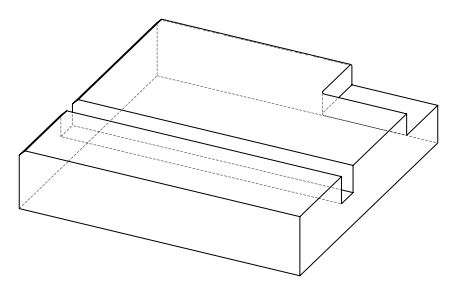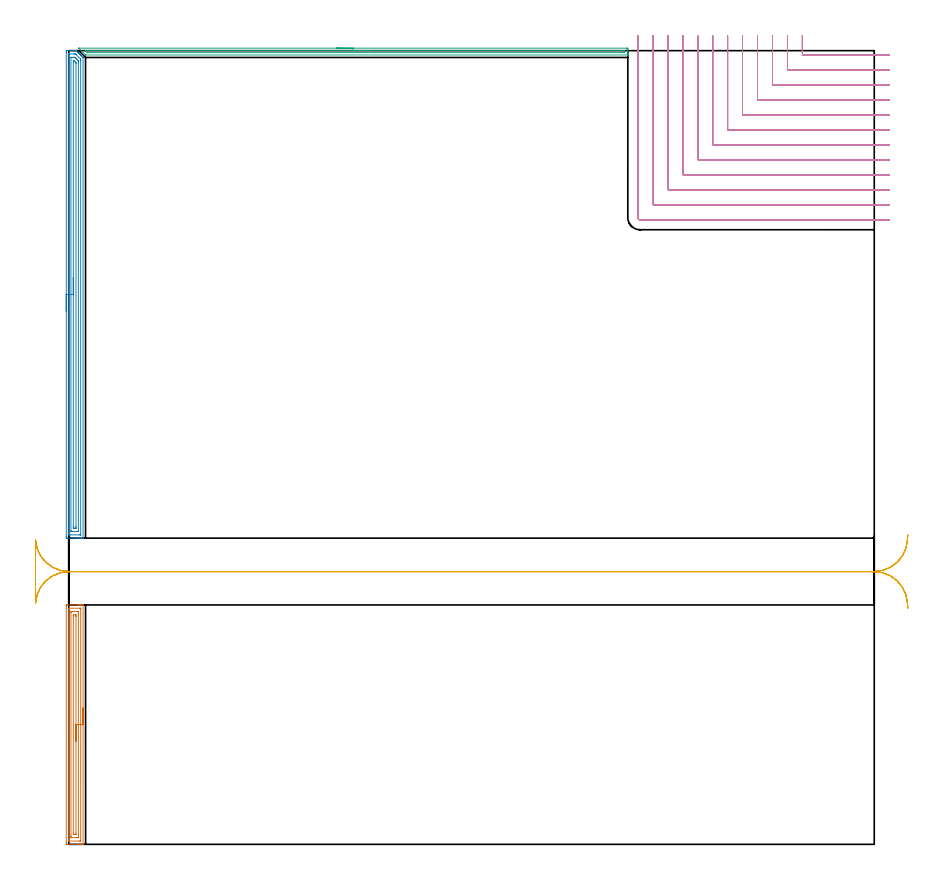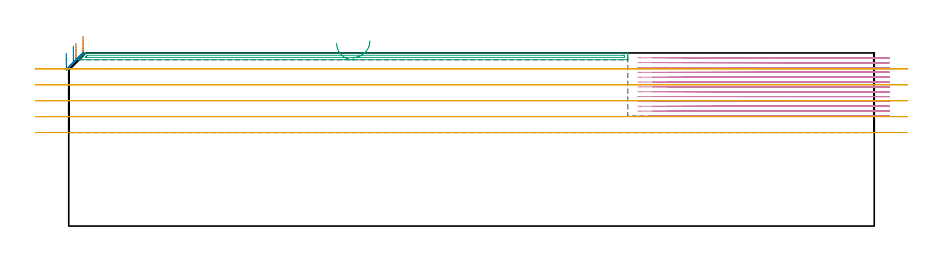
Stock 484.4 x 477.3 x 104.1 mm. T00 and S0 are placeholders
(PLAN: 5 operations, 2 tool changes, 87.4 min)
(1 AREA_MILL | FG_CHAMFER_SURFACE | UGT0205_001 | 4.83 min | 7647 mm3)
(2 AREA_MILL_1 | FG_CHAMFER_SURFACE_1 | UGT0205_001 | 9.58 min | 15260 mm3)
(3 AREA_MILL_2 | FG_CHAMFER_SURFACE_2 | UGT0205_001 | 5.42 min | 2778 mm3)
(4 MILL_CORNER_NOTCH_RECTANGULAR | CORNER_NOTCH_RECTANGULAR | NXT0201_011 | Follow Part, ap 3, ae 75% | 55.43 min | 604427 mm3)
(5 MILL_RECTANGULAR_SLOT | SLOT_RECTANGULAR | UGT0201_019 | Follow Part, ap 10, ae 75% | 12.1 min | 929886 mm3)
(TOOL UGT0205_001 | Chamfer Mill 20 x 3 x 45 deg. | D20 FL50 Z2)
(TOOL NXT0201_011 | ENDMILL 12mm [2P460-1200-NA 1630] | D12 FL38 Z6)
(TOOL UGT0201_019 | End mill 40 mm | D40 FL63 Z6)
(OP 1 AREA_MILL)
G17 G21 G94 G90
T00 M6
G54
G17 G0 G90 X8.6 Y82. S1061 M3
G43 Z114.1 H0
G94 G1 Y81.962 Z113.228 F250.
Y81.848 Z112.363
Y81.659 Z111.512
Y81.397 Z110.68
Y81.063 Z109.874
Y80.66 Z109.1
Y80.192 Z108.364
Y79.66 Z107.672
Y79.071 Z107.029
Y78.428 Z106.439
Y77.736 Z105.908
Y77. Z105.44
Y76.226 Z105.037
Y75.42 Z104.703
Y74.588 Z104.441
Y73.737 Z104.252
Y72.872 Z104.138
Y72. Z104.1
Y0.159
X8.597 Y0.01 Z104.088
X8.55 Y0.007 Z104.041
X8.178 Y0. Z103.677
X7.751 Z103.251
X7.116 Z102.611
X5.907 Z101.404
X5.333 Z100.827
X-0.908 Y0.001 Z94.59
X-1.151 Y0.002 Z94.346
X-1.492 Y0.007 Z94.006
X-1.494 Y0.019 Z94.004
X-1.499 Y0.605 Z94.001
X-1.5 Y1.198 Z94.
Y143.095
X-1.499 Y143.395 Z94.001
X-1.494 Y143.981 Z94.004
X-1.492 Y143.993 Z94.006
X-0.908 Y144. Z94.59
X5.333 Z100.827
X5.907 Z101.404
X6.225 Z101.721
X6.799 Z102.295
X7.116 Z102.611
X7.751 Z103.251
X8.178 Z103.677
X8.55 Y143.993 Z104.041
X8.597 Y143.99 Z104.088
X8.6 Y143.841 Z104.1
Y72.
X7.186 Z102.686
X7.185 Y2.251 Z102.685
X7.182 Y2.112 Z102.682
X7.179 Y2.024 Z102.679
X7.163 Y2.01 Z102.663
X7.116 Y2.007 Z102.616
X6.614 Y2.001 Z102.114
X0.373 Z95.873
X-0.016 Y2.007 Z95.484
X-0.069 Y2.01 Z95.431
X-0.079 Y2.019 Z95.421
X-0.082 Y2.088 Z95.418
X-0.085 Y2.181 Z95.415
X-0.086 Y2.46 Z95.414
X-0.085 Y141.749 Z95.415
X-0.082 Y141.889 Z95.418
X-0.079 Y141.976 Z95.421
X-0.063 Y141.99 Z95.437
X-0.016 Y141.993 Z95.484
X0.486 Y141.999 Z95.986
X6.727 Z102.227
X7.116 Y141.993 Z102.616
X7.169 Y141.99 Z102.669
X7.179 Y141.981 Z102.679
X7.182 Y141.912 Z102.682
X7.185 Y141.819 Z102.685
X7.186 Y141.68 Z102.686
Y141.61
Y72.
X5.772 Z101.272
X5.771 Y4.629 Z101.271
X5.769 Y4.175 Z101.269
X5.767 Y4.066 Z101.267
X5.765 Y4.02 Z101.265
X5.682 Y4.01 Z101.182
X5.506 Y4.002 Z101.006
X5.333 Y4.001 Z100.833
X4.616 Y4. Z100.116
X1.767 Z97.267
X1.592 Y4.001 Z97.092
X1.476 Y4.003 Z96.976
X1.383 Y4.008 Z96.883
X1.335 Y4.013 Z96.835
X1.333 Y4.03 Z96.833
X1.33 Y4.175 Z96.83
X1.329 Y4.614 Z96.829
X1.328 Y5.067 Z96.828
X1.329 Y139.371 Z96.829
X1.33 Y139.825 Z96.83
X1.333 Y139.934 Z96.833
X1.335 Y139.98 Z96.835
X1.418 Y139.99 Z96.918
X1.594 Y139.998 Z97.094
X1.767 Y139.999 Z97.267
X2.484 Y140. Z97.984
X5.333 Z100.833
X5.508 Y139.999 Z101.008
X5.624 Y139.997 Z101.124
X5.717 Y139.992 Z101.217
X5.765 Y139.987 Z101.265
X5.767 Y139.97 Z101.267
X5.769 Y139.825 Z101.269
X5.771 Y139.386 Z101.271
X5.772 Y138.933 Z101.272
Y72.
X4.357 Z99.857
Y6.852
X4.351 Y6.05 Z99.851
X4.343 Y6.01 Z99.843
X4.295 Y6.005 Z99.795
X4.189 Y6.002 Z99.689
X3.106 Y6. Z98.606
X2.905 Y6.002 Z98.405
X2.804 Y6.005 Z98.304
X2.758 Y6.01 Z98.258
X2.75 Y6.038 Z98.25
X2.743 Y6.768 Z98.243
Y6.852
Y137.148
X2.749 Y137.95 Z98.249
X2.757 Y137.99 Z98.257
X2.805 Y137.995 Z98.305
X2.912 Y137.998 Z98.412
X3.994 Y138. Z99.494
X4.195 Y137.998 Z99.695
X4.296 Y137.995 Z99.796
X4.342 Y137.99 Z99.842
X4.35 Y137.962 Z99.85
X4.357 Y137.232 Z99.857
Y137.148
Y72.
Y71.128 Z99.895
Y70.264 Z100.009
Y69.412 Z100.198
Y68.58 Z100.46
Y67.774 Z100.794
Y67. Z101.197
Y66.264 Z101.666
Y65.572 Z102.197
Y64.929 Z102.786
Y64.34 Z103.429
Y63.809 Z104.122
Y63.34 Z104.857
Y62.937 Z105.631
Y62.603 Z106.437
Y62.341 Z107.269
Y62.152 Z108.121
Y62.038 Z108.986
Y62. Z109.857
G0 Z114.1
M5
M2
(OP 2 AREA_MILL_1)
G17 G21 G94 G90
T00 M6
G54
G17 G0 G90 X-1.5 Y320.7 S1061 M3
G43 Z114.1 H0
Z104.
G94 G1 Y320.738 Z103.128 F250.
Y320.852 Z102.264
Y321.041 Z101.412
Y321.303 Z100.58
Y321.637 Z99.774
Y322.04 Z99.
Y322.508 Z98.264
Y323.04 Z97.572
Y323.629 Z96.929
Y324.272 Z96.34
Y324.964 Z95.809
Y325.7 Z95.34
Y326.474 Z94.937
Y327.28 Z94.603
Y328.112 Z94.341
Y328.963 Z94.152
Y329.828 Z94.038
Y330.7 Z94.
Y476.389
X-1.499 Y476.688 Z94.001
X-1.493 Y477.274 Z94.004
X-1.491 Y477.293 Z94.005
X-0.908 Y477.3 Z94.589
X0.875 Z96.37
X2.329 Z97.825
X2.659 Z98.154
X3.318 Z98.818
X4.442 Y477.299 Z99.94
X4.493 Y477.298 Z99.991
X4.517 Y477.284 Z100.016
X4.663 Y477.137 Z100.162
X4.739 Y477.063 Z100.235
X4.815 Y476.986 Z100.314
X4.96 Y476.841 Z100.459
X5.036 Y476.766 Z100.532
X5.112 Y476.688 Z100.611
X5.257 Y476.544 Z100.756
X5.333 Y476.469 Z100.829
X5.41 Y476.391 Z100.909
X5.553 Y476.247 Z101.052
X5.63 Y476.172 Z101.126
X5.707 Y476.093 Z101.207
X5.85 Y475.95 Z101.349
X5.927 Y475.874 Z101.424
X6.005 Y475.795 Z101.504
X6.147 Y475.654 Z101.646
X6.225 Y475.577 Z101.721
X6.303 Y475.498 Z101.802
X6.444 Y475.357 Z101.943
X6.522 Y475.28 Z102.018
X6.6 Y475.2 Z102.099
X6.74 Y475.06 Z102.239
X6.819 Y474.983 Z102.315
X6.898 Y474.903 Z102.397
X7.037 Y474.763 Z102.536
X7.116 Y474.686 Z102.612
X7.196 Y474.605 Z102.695
X7.334 Y474.467 Z102.833
X7.413 Y474.388 Z102.909
X7.493 Y474.307 Z102.992
X7.63 Y474.17 Z103.13
X7.71 Y474.091 Z103.207
X7.791 Y474.01 Z103.29
X8.457 Y473.344 Z103.956
X8.596 Y473.206 Z104.089
X8.6 Y473.117 Z104.1
Y184.265
X8.597 Y184.11 Z104.088
X8.548 Y184.108 Z104.04
X8.162 Y184.1 Z103.661
X7.776 Z103.275
X7.116 Z102.611
X5.895 Z101.392
X5.333 Z100.827
X-0.908 Y184.101 Z94.59
X-1.151 Y184.103 Z94.346
X-1.492 Y184.107 Z94.006
X-1.493 Y184.125 Z94.004
X-1.498 Y184.712 Z94.002
X-1.5 Y185.305 Z94.
Y330.7
X-0.086 Z95.414
X-0.085 Y475.042 Z95.415
X-0.082 Y475.182 Z95.418
X-0.079 Y475.272 Z95.421
X-0.073 Y475.291 Z95.427
X-0.065 Y475.293 Z95.435
X-0.016 Y475.296 Z95.484
X0.479 Y475.3 Z95.979
X3.154 Y475.299 Z98.654
X3.55 Y475.296 Z99.05
X4.055 Y475.29 Z99.555
X4.442 Y474.909 Z99.942
X7.12 Y472.231 Z102.62
X7.126 Y472.224 Z102.626
X7.179 Y472.161 Z102.679
X7.185 Y471.331 Z102.685
Y471.261
Y186.358
X7.182 Y186.219 Z102.682
X7.179 Y186.128 Z102.679
X7.173 Y186.109 Z102.673
X7.165 Y186.107 Z102.665
X7.116 Y186.104 Z102.616
X6.621 Y186.1 Z102.121
X0.875 Z96.375
X0.379 Y186.101 Z95.879
X-0.016 Y186.108 Z95.484
X-0.066 Y186.11 Z95.434
X-0.079 Y186.289 Z95.421
X-0.084 Y186.428 Z95.416
X-0.085 Y186.497 Z95.415
X-0.086 Y330.7 Z95.414
X1.329 Z96.829
Y473.117
X1.33 Y473.226 Z96.83
X1.333 Y473.28 Z96.833
X1.334 Y473.286 Z96.834
X1.35 Y473.291 Z96.85
X1.401 Y473.295 Z96.901
X1.585 Y473.299 Z97.085
X2.659 Y473.3 Z98.159
X3.37 Y473.297 Z98.87
X3.55 Y473.29 Z99.05
X3.606 Y473.283 Z99.106
X3.665 Y473.229 Z99.165
X3.782 Y473.117 Z99.282
X4.442 Y472.459 Z99.942
X4.677 Y472.224 Z100.177
X5.333 Y471.564 Z100.833
X5.561 Y471.331 Z101.061
X5.765 Y471.106 Z101.265
X5.768 Y470.896 Z101.268
X5.77 Y470.438 Z101.27
X5.771 Y469.999 Z101.271
Y188.283
X5.77 Y188.173 Z101.27
X5.767 Y188.12 Z101.267
X5.766 Y188.114 Z101.266
X5.75 Y188.109 Z101.25
X5.699 Y188.105 Z101.199
X5.516 Y188.1 Z101.016
X1.767 Z97.267
X1.584 Y188.102 Z97.084
X1.462 Y188.105 Z96.962
X1.366 Y188.11 Z96.866
X1.335 Y188.12 Z96.835
X1.334 Y188.138 Z96.834
X1.331 Y188.283 Z96.831
X1.329 Y188.722 Z96.829
Y330.7
X2.743 Z98.243
Y470.438
X2.748 Y471.241 Z98.248
X2.75 Y471.29 Z98.25
X2.797 Y471.293 Z98.297
X2.905 Y471.294 Z98.405
X3.118 Y471.29 Z98.618
X3.55 Y470.89 Z99.05
X4.012 Y470.438 Z99.512
X4.167 Y470.28 Z99.667
X4.288 Y470.151 Z99.788
X4.35 Y470.079 Z99.85
X4.352 Y470.033 Z99.852
X4.357 Y469.63 Z99.857
Y190.962
X4.352 Y190.158 Z99.852
X4.35 Y190.11 Z99.85
X4.303 Y190.106 Z99.803
X4.195 Y190.102 Z99.695
X3.98 Y190.101 Z99.48
X3.55 Y190.1 Z99.05
X3.106 Y190.101 Z98.606
X2.9 Y190.102 Z98.4
X2.797 Y190.106 Z98.297
X2.752 Y190.11 Z98.252
X2.75 Y190.145 Z98.25
X2.743 Y190.877 Z98.243
Y190.962
Y330.7
Y331.572 Z98.281
Y332.436 Z98.395
Y333.288 Z98.583
Y334.12 Z98.846
Y334.926 Z99.18
Y335.7 Z99.582
Y336.436 Z100.051
Y337.128 Z100.582
Y337.771 Z101.172
Y338.36 Z101.815
Y338.891 Z102.507
Y339.36 Z103.243
Y339.763 Z104.017
Y340.097 Z104.823
Y340.359 Z105.655
Y340.548 Z106.506
Y340.662 Z107.371
Y340.7 Z108.243
G0 Z114.1
M5
M2
(OP 3 AREA_MILL_2)
G17 G21 G94 G90
T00 M6
G54
G17 G0 G90 X161.1 Y478.8 S1061 M3
G43 Z114.1 H0
Z110.
G94 G1 X161.138 Z109.128 F250.
X161.252 Z108.263
X161.441 Z107.412
X161.703 Z106.58
X162.037 Z105.774
X162.44 Z105.
X162.909 Z104.264
X163.44 Z103.572
X164.029 Z102.929
X164.672 Z102.34
X165.364 Z101.808
X166.1 Z101.34
X166.874 Z100.937
X167.68 Z100.603
X168.512 Z100.341
X169.364 Z100.152
X170.228 Z100.038
X171.1 Z100.
X335.575 Y478.799 Z100.001
X335.887 Y478.797
X336.19 Y478.793 Z100.003
X336.2 Y478.492 Z100.303
Y478.231 Z100.564
Y477.621 Z101.173
Y477.098 Z101.699
Y476.75 Z102.046
Y476.227 Z102.569
Y475.879 Z102.916
Y474.946 Z103.854
X336.196 Y474.82 Z103.972
X336.19 Y474.702 Z104.088
X336.021 Y474.7 Z104.1
X10.201
X10.105 Y474.704 Z104.089
X10.06 Y474.742 Z104.054
X9.876 Y474.924 Z103.876
X6.179 Y478.62 Z100.177
X6.047 Y478.749 Z100.042
X6.017 Y478.791 Z100.
X6.025 Y478.793 Z99.998
X6.04 Y478.796 Z99.996
X6.148 Y478.8 Z100.
X171.1
Y477.386 Z101.414
X333.134
X333.787 Y477.385 Z101.415
X334.031 Y477.383 Z101.417
X334.144 Y477.379 Z101.421
X334.19 Y477.376 Z101.424
X334.192 Y477.35 Z101.45
X334.198 Y477.22 Z101.58
X334.199 Y476.75 Z102.05
X334.198 Y476.35 Z102.45
X334.191 Y476.213 Z102.587
X334.185 Y476.121 Z102.679
X334.113 Y476.12 Z102.68
X333.787 Y476.116 Z102.684
X333.545 Y476.115 Z102.685
X332.893 Y476.114 Z102.686
X11.421 Y476.115 Z102.685
X11.258 Y476.116 Z102.684
X11.177 Y476.119 Z102.681
X11.141 Y476.121 Z102.679
X11.095 Y476.161 Z102.639
X10.501 Y476.75 Z102.05
X10.201 Y477.051 Z101.749
X9.902 Y477.36 Z101.44
X9.889 Y477.38 Z101.42
X9.922 Y477.381 Z101.419
X10.015 Y477.384 Z101.416
X10.201 Y477.385 Z101.415
X10.443 Y477.386 Z101.414
X171.1
X171.972 Z101.452
X172.837 Z101.566
X173.688 Z101.755
X174.52 Z102.017
X175.326 Z102.351
X176.1 Z102.754
X176.836 Z103.223
X177.528 Z103.754
X178.171 Z104.343
X178.76 Z104.986
X179.292 Z105.678
X179.76 Z106.414
X180.163 Z107.188
X180.497 Z107.994
X180.759 Z108.826
X180.948 Z109.678
X181.062 Z110.543
X181.1 Z111.414
G0 Z114.1
M5
M2
(OP 4 MILL_CORNER_NOTCH_RECTANGULAR)
G17 G21 G94 G90
T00 M6
G54
G17 G0 G90 X441.2 Y486.3 S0 M3
G43 Z114.1 H1
Z101.185
G94 G1 Y483.3 F250.
Y475.193 F500.
G3 X441.793 Y474.6 R0.6
G1 X490.4
X493.4 F250.
G0 Z114.1
X432.2 Y486.3
Z101.185
G1 Y483.3
Y466.193 F500.
G3 X432.793 Y465.6 R0.6
G1 X490.4
X493.4 F250.
G0 Z114.1
X423.2 Y486.3
Z101.185
G1 Y483.3
Y457.194 F500.
G3 X423.794 Y456.6 R0.6
G1 X490.4
X493.4 F250.
G0 Z114.1
X414.2 Y486.3
Z101.185
G1 Y483.3
Y448.194 F500.
G3 X414.794 Y447.6 R0.6
G1 X490.4
X493.4 F250.
G0 Z114.1
X405.2 Y486.3
Z101.185
G1 Y483.3
Y439.194 F500.
G3 X405.794 Y438.6 R0.6
G1 X490.4
X493.4 F250.
G0 Z114.1
X396.2 Y486.3
Z101.185
G1 Y483.3
Y430.195 F500.
G3 X396.795 Y429.6 R0.6
G1 X490.4
X493.4 F250.
G0 Z114.1
X387.2 Y486.3
Z101.185
G1 Y483.3
Y421.195 F500.
G3 X387.795 Y420.6 R0.6
G1 X490.4
X493.4 F250.
G0 Z114.1
X378.2 Y486.3
Z101.185
G1 Y483.3
Y412.195 F500.
G3 X378.795 Y411.6 R0.6
G1 X490.4
X493.4 F250.
G0 Z114.1
X369.2 Y486.3
Z101.185
G1 Y483.3
Y403.195 F500.
G3 X369.795 Y402.6 R0.6
G1 X490.4
X493.4 F250.
G0 Z114.1
X360.2 Y486.3
Z101.185
G1 Y483.3
Y394.196 F500.
G3 X360.796 Y393.6 R0.6
G1 X490.4
X493.4 F250.
G0 Z114.1
X351.2 Y486.3
Z101.185
G1 Y483.3
Y385.196 F500.
G3 X351.796 Y384.6 R0.6
G1 X490.4
X493.4 F250.
G0 Z114.1
X342.2 Y486.3
Z101.185
G1 Y483.3
Y377. F500.
G3 X343.6 Y375.6 R1.4
G1 X490.4
X493.4 F250.
G0 Z114.1
X441.2 Y486.3
Z98.269
G1 Y483.3
Y475.193 F500.
G3 X441.793 Y474.6 R0.6
G1 X490.4
X493.4 F250.
G0 Z114.1
X432.2 Y486.3
Z98.269
G1 Y483.3
Y466.193 F500.
G3 X432.793 Y465.6 R0.6
G1 X490.4
X493.4 F250.
G0 Z114.1
X423.2 Y486.3
Z98.269
G1 Y483.3
Y457.194 F500.
G3 X423.794 Y456.6 R0.6
G1 X490.4
X493.4 F250.
G0 Z114.1
X414.2 Y486.3
Z98.269
G1 Y483.3
Y448.194 F500.
G3 X414.794 Y447.6 R0.6
G1 X490.4
X493.4 F250.
G0 Z114.1
X405.2 Y486.3
Z98.269
G1 Y483.3
Y439.194 F500.
G3 X405.794 Y438.6 R0.6
G1 X490.4
X493.4 F250.
G0 Z114.1
X396.2 Y486.3
Z98.269
G1 Y483.3
Y430.195 F500.
G3 X396.795 Y429.6 R0.6
G1 X490.4
X493.4 F250.
G0 Z114.1
X387.2 Y486.3
Z98.269
G1 Y483.3
Y421.195 F500.
G3 X387.795 Y420.6 R0.6
G1 X490.4
X493.4 F250.
G0 Z114.1
X378.2 Y486.3
Z98.269
G1 Y483.3
Y412.195 F500.
G3 X378.795 Y411.6 R0.6
G1 X490.4
X493.4 F250.
G0 Z114.1
X369.2 Y486.3
Z98.269
G1 Y483.3
Y403.195 F500.
G3 X369.795 Y402.6 R0.6
G1 X490.4
X493.4 F250.
G0 Z114.1
X360.2 Y486.3
Z98.269
G1 Y483.3
Y394.196 F500.
G3 X360.796 Y393.6 R0.6
G1 X490.4
X493.4 F250.
G0 Z114.1
X351.2 Y486.3
Z98.269
G1 Y483.3
Y385.196 F500.
G3 X351.796 Y384.6 R0.6
G1 X490.4
X493.4 F250.
G0 Z114.1
X342.2 Y486.3
Z98.269
G1 Y483.3
Y377. F500.
G3 X343.6 Y375.6 R1.4
G1 X490.4
X493.4 F250.
G0 Z114.1
X441.2 Y486.3
Z95.354
G1 Y483.3
Y475.193 F500.
G3 X441.793 Y474.6 R0.6
G1 X490.4
X493.4 F250.
G0 Z114.1
X432.2 Y486.3
Z95.354
G1 Y483.3
Y466.193 F500.
G3 X432.793 Y465.6 R0.6
G1 X490.4
X493.4 F250.
G0 Z114.1
X423.2 Y486.3
Z95.354
G1 Y483.3
Y457.194 F500.
G3 X423.794 Y456.6 R0.6
G1 X490.4
X493.4 F250.
G0 Z114.1
X414.2 Y486.3
Z95.354
G1 Y483.3
Y448.194 F500.
G3 X414.794 Y447.6 R0.6
G1 X490.4
X493.4 F250.
G0 Z114.1
X405.2 Y486.3
Z95.354
G1 Y483.3
Y439.194 F500.
G3 X405.794 Y438.6 R0.6
G1 X490.4
X493.4 F250.
G0 Z114.1
X396.2 Y486.3
Z95.354
G1 Y483.3
Y430.195 F500.
G3 X396.795 Y429.6 R0.6
G1 X490.4
X493.4 F250.
G0 Z114.1
X387.2 Y486.3
Z95.354
G1 Y483.3
Y421.195 F500.
G3 X387.795 Y420.6 R0.6
G1 X490.4
X493.4 F250.
G0 Z114.1
X378.2 Y486.3
Z95.354
G1 Y483.3
Y412.195 F500.
G3 X378.795 Y411.6 R0.6
G1 X490.4
X493.4 F250.
G0 Z114.1
X369.2 Y486.3
Z95.354
G1 Y483.3
Y403.195 F500.
G3 X369.795 Y402.6 R0.6
G1 X490.4
X493.4 F250.
G0 Z114.1
X360.2 Y486.3
Z95.354
G1 Y483.3
Y394.196 F500.
G3 X360.796 Y393.6 R0.6
G1 X490.4
X493.4 F250.
G0 Z114.1
X351.2 Y486.3
Z95.354
G1 Y483.3
Y385.196 F500.
G3 X351.796 Y384.6 R0.6
G1 X490.4
X493.4 F250.
G0 Z114.1
X342.2 Y486.3
Z95.354
G1 Y483.3
Y377. F500.
G3 X343.6 Y375.6 R1.4
G1 X490.4
X493.4 F250.
G0 Z114.1
X441.2 Y486.3
Z92.438
G1 Y483.3
Y475.193 F500.
G3 X441.793 Y474.6 R0.6
G1 X490.4
X493.4 F250.
G0 Z114.1
X432.2 Y486.3
Z92.438
G1 Y483.3
Y466.193 F500.
G3 X432.793 Y465.6 R0.6
G1 X490.4
X493.4 F250.
G0 Z114.1
X423.2 Y486.3
Z92.438
G1 Y483.3
Y457.194 F500.
G3 X423.794 Y456.6 R0.6
G1 X490.4
X493.4 F250.
G0 Z114.1
X414.2 Y486.3
Z92.438
G1 Y483.3
Y448.194 F500.
G3 X414.794 Y447.6 R0.6
G1 X490.4
X493.4 F250.
G0 Z114.1
X405.2 Y486.3
Z92.438
G1 Y483.3
Y439.194 F500.
G3 X405.794 Y438.6 R0.6
G1 X490.4
X493.4 F250.
G0 Z114.1
X396.2 Y486.3
Z92.438
G1 Y483.3
Y430.195 F500.
G3 X396.795 Y429.6 R0.6
G1 X490.4
X493.4 F250.
G0 Z114.1
X387.2 Y486.3
Z92.438
G1 Y483.3
Y421.195 F500.
G3 X387.795 Y420.6 R0.6
G1 X490.4
X493.4 F250.
G0 Z114.1
X378.2 Y486.3
Z92.438
G1 Y483.3
Y412.195 F500.
G3 X378.795 Y411.6 R0.6
G1 X490.4
X493.4 F250.
G0 Z114.1
X369.2 Y486.3
Z92.438
G1 Y483.3
Y403.195 F500.
G3 X369.795 Y402.6 R0.6
G1 X490.4
X493.4 F250.
G0 Z114.1
X360.2 Y486.3
Z92.438
G1 Y483.3
Y394.196 F500.
G3 X360.796 Y393.6 R0.6
G1 X490.4
X493.4 F250.
G0 Z114.1
X351.2 Y486.3
Z92.438
G1 Y483.3
Y385.196 F500.
G3 X351.796 Y384.6 R0.6
G1 X490.4
X493.4 F250.
G0 Z114.1
X342.2 Y486.3
Z92.438
G1 Y483.3
Y377. F500.
G3 X343.6 Y375.6 R1.4
G1 X490.4
X493.4 F250.
G0 Z114.1
X441.2 Y486.3
Z89.523
G1 Y483.3
Y475.193 F500.
G3 X441.793 Y474.6 R0.6
G1 X490.4
X493.4 F250.
G0 Z114.1
X432.2 Y486.3
Z89.523
G1 Y483.3
Y466.193 F500.
G3 X432.793 Y465.6 R0.6
G1 X490.4
X493.4 F250.
G0 Z114.1
X423.2 Y486.3
Z89.523
G1 Y483.3
Y457.194 F500.
G3 X423.794 Y456.6 R0.6
G1 X490.4
X493.4 F250.
G0 Z114.1
X414.2 Y486.3
Z89.523
G1 Y483.3
Y448.194 F500.
G3 X414.794 Y447.6 R0.6
G1 X490.4
X493.4 F250.
G0 Z114.1
X405.2 Y486.3
Z89.523
G1 Y483.3
Y439.194 F500.
G3 X405.794 Y438.6 R0.6
G1 X490.4
X493.4 F250.
G0 Z114.1
X396.2 Y486.3
Z89.523
G1 Y483.3
Y430.195 F500.
G3 X396.795 Y429.6 R0.6
G1 X490.4
X493.4 F250.
G0 Z114.1
X387.2 Y486.3
Z89.523
G1 Y483.3
Y421.195 F500.
G3 X387.795 Y420.6 R0.6
G1 X490.4
X493.4 F250.
G0 Z114.1
X378.2 Y486.3
Z89.523
G1 Y483.3
Y412.195 F500.
G3 X378.795 Y411.6 R0.6
G1 X490.4
X493.4 F250.
G0 Z114.1
X369.2 Y486.3
Z89.523
G1 Y483.3
Y403.195 F500.
G3 X369.795 Y402.6 R0.6
G1 X490.4
X493.4 F250.
G0 Z114.1
X360.2 Y486.3
Z89.523
G1 Y483.3
Y394.196 F500.
G3 X360.796 Y393.6 R0.6
G1 X490.4
X493.4 F250.
G0 Z114.1
X351.2 Y486.3
Z89.523
G1 Y483.3
Y385.196 F500.
G3 X351.796 Y384.6 R0.6
G1 X490.4
X493.4 F250.
G0 Z114.1
X342.2 Y486.3
Z89.523
G1 Y483.3
Y377. F500.
G3 X343.6 Y375.6 R1.4
G1 X490.4
X493.4 F250.
G0 Z114.1
X441.2 Y486.3
Z86.608
G1 Y483.3
Y475.193 F500.
G3 X441.793 Y474.6 R0.6
G1 X490.4
X493.4 F250.
G0 Z114.1
X432.2 Y486.3
Z86.608
G1 Y483.3
Y466.193 F500.
G3 X432.793 Y465.6 R0.6
G1 X490.4
X493.4 F250.
G0 Z114.1
X423.2 Y486.3
Z86.608
G1 Y483.3
Y457.194 F500.
G3 X423.794 Y456.6 R0.6
G1 X490.4
X493.4 F250.
G0 Z114.1
X414.2 Y486.3
Z86.608
G1 Y483.3
Y448.194 F500.
G3 X414.794 Y447.6 R0.6
G1 X490.4
X493.4 F250.
G0 Z114.1
X405.2 Y486.3
Z86.608
G1 Y483.3
Y439.194 F500.
G3 X405.794 Y438.6 R0.6
G1 X490.4
X493.4 F250.
G0 Z114.1
X396.2 Y486.3
Z86.608
G1 Y483.3
Y430.195 F500.
G3 X396.795 Y429.6 R0.6
G1 X490.4
X493.4 F250.
G0 Z114.1
X387.2 Y486.3
Z86.608
G1 Y483.3
Y421.195 F500.
G3 X387.795 Y420.6 R0.6
G1 X490.4
X493.4 F250.
G0 Z114.1
X378.2 Y486.3
Z86.608
G1 Y483.3
Y412.195 F500.
G3 X378.795 Y411.6 R0.6
G1 X490.4
X493.4 F250.
G0 Z114.1
X369.2 Y486.3
Z86.608
G1 Y483.3
Y403.195 F500.
G3 X369.795 Y402.6 R0.6
G1 X490.4
X493.4 F250.
G0 Z114.1
X360.2 Y486.3
Z86.608
G1 Y483.3
Y394.196 F500.
G3 X360.796 Y393.6 R0.6
G1 X490.4
X493.4 F250.
G0 Z114.1
X351.2 Y486.3
Z86.608
G1 Y483.3
Y385.196 F500.
G3 X351.796 Y384.6 R0.6
G1 X490.4
X493.4 F250.
G0 Z114.1
X342.2 Y486.3
Z86.608
G1 Y483.3
Y377. F500.
G3 X343.6 Y375.6 R1.4
G1 X490.4
X493.4 F250.
G0 Z114.1
X441.2 Y486.3
Z83.692
G1 Y483.3
Y475.193 F500.
G3 X441.793 Y474.6 R0.6
G1 X490.4
X493.4 F250.
G0 Z114.1
X432.2 Y486.3
Z83.692
G1 Y483.3
Y466.193 F500.
G3 X432.793 Y465.6 R0.6
G1 X490.4
X493.4 F250.
G0 Z114.1
X423.2 Y486.3
Z83.692
G1 Y483.3
Y457.194 F500.
G3 X423.794 Y456.6 R0.6
G1 X490.4
X493.4 F250.
G0 Z114.1
X414.2 Y486.3
Z83.692
G1 Y483.3
Y448.194 F500.
G3 X414.794 Y447.6 R0.6
G1 X490.4
X493.4 F250.
G0 Z114.1
X405.2 Y486.3
Z83.692
G1 Y483.3
Y439.194 F500.
G3 X405.794 Y438.6 R0.6
G1 X490.4
X493.4 F250.
G0 Z114.1
X396.2 Y486.3
Z83.692
G1 Y483.3
Y430.195 F500.
G3 X396.795 Y429.6 R0.6
G1 X490.4
X493.4 F250.
G0 Z114.1
X387.2 Y486.3
Z83.692
G1 Y483.3
Y421.195 F500.
G3 X387.795 Y420.6 R0.6
G1 X490.4
X493.4 F250.
G0 Z114.1
X378.2 Y486.3
Z83.692
G1 Y483.3
Y412.195 F500.
G3 X378.795 Y411.6 R0.6
G1 X490.4
X493.4 F250.
G0 Z114.1
X369.2 Y486.3
Z83.692
G1 Y483.3
Y403.195 F500.
G3 X369.795 Y402.6 R0.6
G1 X490.4
X493.4 F250.
G0 Z114.1
X360.2 Y486.3
Z83.692
G1 Y483.3
Y394.196 F500.
G3 X360.796 Y393.6 R0.6
G1 X490.4
X493.4 F250.
G0 Z114.1
X351.2 Y486.3
Z83.692
G1 Y483.3
Y385.196 F500.
G3 X351.796 Y384.6 R0.6
G1 X490.4
X493.4 F250.
G0 Z114.1
X342.2 Y486.3
Z83.692
G1 Y483.3
Y377. F500.
G3 X343.6 Y375.6 R1.4
G1 X490.4
X493.4 F250.
G0 Z114.1
X441.2 Y486.3
Z80.777
G1 Y483.3
Y475.193 F500.
G3 X441.793 Y474.6 R0.6
G1 X490.4
X493.4 F250.
G0 Z114.1
X432.2 Y486.3
Z80.777
G1 Y483.3
Y466.193 F500.
G3 X432.793 Y465.6 R0.6
G1 X490.4
X493.4 F250.
G0 Z114.1
X423.2 Y486.3
Z80.777
G1 Y483.3
Y457.194 F500.
G3 X423.794 Y456.6 R0.6
G1 X490.4
X493.4 F250.
G0 Z114.1
X414.2 Y486.3
Z80.777
G1 Y483.3
Y448.194 F500.
G3 X414.794 Y447.6 R0.6
G1 X490.4
X493.4 F250.
G0 Z114.1
X405.2 Y486.3
Z80.777
G1 Y483.3
Y439.194 F500.
G3 X405.794 Y438.6 R0.6
G1 X490.4
X493.4 F250.
G0 Z114.1
X396.2 Y486.3
Z80.777
G1 Y483.3
Y430.195 F500.
G3 X396.795 Y429.6 R0.6
G1 X490.4
X493.4 F250.
G0 Z114.1
X387.2 Y486.3
Z80.777
G1 Y483.3
Y421.195 F500.
G3 X387.795 Y420.6 R0.6
G1 X490.4
X493.4 F250.
G0 Z114.1
X378.2 Y486.3
Z80.777
G1 Y483.3
Y412.195 F500.
G3 X378.795 Y411.6 R0.6
G1 X490.4
X493.4 F250.
G0 Z114.1
X369.2 Y486.3
Z80.777
G1 Y483.3
Y403.195 F500.
G3 X369.795 Y402.6 R0.6
G1 X490.4
X493.4 F250.
G0 Z114.1
X360.2 Y486.3
Z80.777
G1 Y483.3
Y394.196 F500.
G3 X360.796 Y393.6 R0.6
G1 X490.4
X493.4 F250.
G0 Z114.1
X351.2 Y486.3
Z80.777
G1 Y483.3
Y385.196 F500.
G3 X351.796 Y384.6 R0.6
G1 X490.4
X493.4 F250.
G0 Z114.1
X342.2 Y486.3
Z80.777
G1 Y483.3
Y377. F500.
G3 X343.6 Y375.6 R1.4
G1 X490.4
X493.4 F250.
G0 Z114.1
X441.2 Y486.3
Z77.862
G1 Y483.3
Y475.193 F500.
G3 X441.793 Y474.6 R0.6
G1 X490.4
X493.4 F250.
G0 Z114.1
X432.2 Y486.3
Z77.862
G1 Y483.3
Y466.193 F500.
G3 X432.793 Y465.6 R0.6
G1 X490.4
X493.4 F250.
G0 Z114.1
X423.2 Y486.3
Z77.862
G1 Y483.3
Y457.194 F500.
G3 X423.794 Y456.6 R0.6
G1 X490.4
X493.4 F250.
G0 Z114.1
X414.2 Y486.3
Z77.862
G1 Y483.3
Y448.194 F500.
G3 X414.794 Y447.6 R0.6
G1 X490.4
X493.4 F250.
G0 Z114.1
X405.2 Y486.3
Z77.862
G1 Y483.3
Y439.194 F500.
G3 X405.794 Y438.6 R0.6
G1 X490.4
X493.4 F250.
G0 Z114.1
X396.2 Y486.3
Z77.862
G1 Y483.3
Y430.195 F500.
G3 X396.795 Y429.6 R0.6
G1 X490.4
X493.4 F250.
G0 Z114.1
X387.2 Y486.3
Z77.862
G1 Y483.3
Y421.195 F500.
G3 X387.795 Y420.6 R0.6
G1 X490.4
X493.4 F250.
G0 Z114.1
X378.2 Y486.3
Z77.862
G1 Y483.3
Y412.195 F500.
G3 X378.795 Y411.6 R0.6
G1 X490.4
X493.4 F250.
G0 Z114.1
X369.2 Y486.3
Z77.862
G1 Y483.3
Y403.195 F500.
G3 X369.795 Y402.6 R0.6
G1 X490.4
X493.4 F250.
G0 Z114.1
X360.2 Y486.3
Z77.862
G1 Y483.3
Y394.196 F500.
G3 X360.796 Y393.6 R0.6
G1 X490.4
X493.4 F250.
G0 Z114.1
X351.2 Y486.3
Z77.862
G1 Y483.3
Y385.196 F500.
G3 X351.796 Y384.6 R0.6
G1 X490.4
X493.4 F250.
G0 Z114.1
X342.2 Y486.3
Z77.862
G1 Y483.3
Y377. F500.
G3 X343.6 Y375.6 R1.4
G1 X490.4
X493.4 F250.
G0 Z114.1
X441.2 Y486.3
Z74.946
G1 Y483.3
Y475.193 F500.
G3 X441.793 Y474.6 R0.6
G1 X490.4
X493.4 F250.
G0 Z114.1
X432.2 Y486.3
Z74.946
G1 Y483.3
Y466.193 F500.
G3 X432.793 Y465.6 R0.6
G1 X490.4
X493.4 F250.
G0 Z114.1
X423.2 Y486.3
Z74.946
G1 Y483.3
Y457.194 F500.
G3 X423.794 Y456.6 R0.6
G1 X490.4
X493.4 F250.
G0 Z114.1
X414.2 Y486.3
Z74.946
G1 Y483.3
Y448.194 F500.
G3 X414.794 Y447.6 R0.6
G1 X490.4
X493.4 F250.
G0 Z114.1
X405.2 Y486.3
Z74.946
G1 Y483.3
Y439.194 F500.
G3 X405.794 Y438.6 R0.6
G1 X490.4
X493.4 F250.
G0 Z114.1
X396.2 Y486.3
Z74.946
G1 Y483.3
Y430.195 F500.
G3 X396.795 Y429.6 R0.6
G1 X490.4
X493.4 F250.
G0 Z114.1
X387.2 Y486.3
Z74.946
G1 Y483.3
Y421.195 F500.
G3 X387.795 Y420.6 R0.6
G1 X490.4
X493.4 F250.
G0 Z114.1
X378.2 Y486.3
Z74.946
G1 Y483.3
Y412.195 F500.
G3 X378.795 Y411.6 R0.6
G1 X490.4
X493.4 F250.
G0 Z114.1
X369.2 Y486.3
Z74.946
G1 Y483.3
Y403.195 F500.
G3 X369.795 Y402.6 R0.6
G1 X490.4
X493.4 F250.
G0 Z114.1
X360.2 Y486.3
Z74.946
G1 Y483.3
Y394.196 F500.
G3 X360.796 Y393.6 R0.6
G1 X490.4
X493.4 F250.
G0 Z114.1
X351.2 Y486.3
Z74.946
G1 Y483.3
Y385.196 F500.
G3 X351.796 Y384.6 R0.6
G1 X490.4
X493.4 F250.
G0 Z114.1
X342.2 Y486.3
Z74.946
G1 Y483.3
Y377. F500.
G3 X343.6 Y375.6 R1.4
G1 X490.4
X493.4 F250.
G0 Z114.1
X441.2 Y486.3
Z72.031
G1 Y483.3
Y475.193 F500.
G3 X441.793 Y474.6 R0.6
G1 X490.4
X493.4 F250.
G0 Z114.1
X432.2 Y486.3
Z72.031
G1 Y483.3
Y466.193 F500.
G3 X432.793 Y465.6 R0.6
G1 X490.4
X493.4 F250.
G0 Z114.1
X423.2 Y486.3
Z72.031
G1 Y483.3
Y457.194 F500.
G3 X423.794 Y456.6 R0.6
G1 X490.4
X493.4 F250.
G0 Z114.1
X414.2 Y486.3
Z72.031
G1 Y483.3
Y448.194 F500.
G3 X414.794 Y447.6 R0.6
G1 X490.4
X493.4 F250.
G0 Z114.1
X405.2 Y486.3
Z72.031
G1 Y483.3
Y439.194 F500.
G3 X405.794 Y438.6 R0.6
G1 X490.4
X493.4 F250.
G0 Z114.1
X396.2 Y486.3
Z72.031
G1 Y483.3
Y430.195 F500.
G3 X396.795 Y429.6 R0.6
G1 X490.4
X493.4 F250.
G0 Z114.1
X387.2 Y486.3
Z72.031
G1 Y483.3
Y421.195 F500.
G3 X387.795 Y420.6 R0.6
G1 X490.4
X493.4 F250.
G0 Z114.1
X378.2 Y486.3
Z72.031
G1 Y483.3
Y412.195 F500.
G3 X378.795 Y411.6 R0.6
G1 X490.4
X493.4 F250.
G0 Z114.1
X369.2 Y486.3
Z72.031
G1 Y483.3
Y403.195 F500.
G3 X369.795 Y402.6 R0.6
G1 X490.4
X493.4 F250.
G0 Z114.1
X360.2 Y486.3
Z72.031
G1 Y483.3
Y394.196 F500.
G3 X360.796 Y393.6 R0.6
G1 X490.4
X493.4 F250.
G0 Z114.1
X351.2 Y486.3
Z72.031
G1 Y483.3
Y385.196 F500.
G3 X351.796 Y384.6 R0.6
G1 X490.4
X493.4 F250.
G0 Z114.1
X342.2 Y486.3
Z72.031
G1 Y483.3
Y377. F500.
G3 X343.6 Y375.6 R1.4
G1 X490.4
X493.4 F250.
G0 Z114.1
X441.2 Y486.3
Z69.115
G1 Y483.3
Y475.193 F500.
G3 X441.793 Y474.6 R0.6
G1 X490.4
X493.4 F250.
G0 Z114.1
X432.2 Y486.3
Z69.115
G1 Y483.3
Y466.193 F500.
G3 X432.793 Y465.6 R0.6
G1 X490.4
X493.4 F250.
G0 Z114.1
X423.2 Y486.3
Z69.115
G1 Y483.3
Y457.194 F500.
G3 X423.794 Y456.6 R0.6
G1 X490.4
X493.4 F250.
G0 Z114.1
X414.2 Y486.3
Z69.115
G1 Y483.3
Y448.194 F500.
G3 X414.794 Y447.6 R0.6
G1 X490.4
X493.4 F250.
G0 Z114.1
X405.2 Y486.3
Z69.115
G1 Y483.3
Y439.194 F500.
G3 X405.794 Y438.6 R0.6
G1 X490.4
X493.4 F250.
G0 Z114.1
X396.2 Y486.3
Z69.115
G1 Y483.3
Y430.195 F500.
G3 X396.795 Y429.6 R0.6
G1 X490.4
X493.4 F250.
G0 Z114.1
X387.2 Y486.3
Z69.115
G1 Y483.3
Y421.195 F500.
G3 X387.795 Y420.6 R0.6
G1 X490.4
X493.4 F250.
G0 Z114.1
X378.2 Y486.3
Z69.115
G1 Y483.3
Y412.195 F500.
G3 X378.795 Y411.6 R0.6
G1 X490.4
X493.4 F250.
G0 Z114.1
X369.2 Y486.3
Z69.115
G1 Y483.3
Y403.195 F500.
G3 X369.795 Y402.6 R0.6
G1 X490.4
X493.4 F250.
G0 Z114.1
X360.2 Y486.3
Z69.115
G1 Y483.3
Y394.196 F500.
G3 X360.796 Y393.6 R0.6
G1 X490.4
X493.4 F250.
G0 Z114.1
X351.2 Y486.3
Z69.115
G1 Y483.3
Y385.196 F500.
G3 X351.796 Y384.6 R0.6
G1 X490.4
X493.4 F250.
G0 Z114.1
X342.2 Y486.3
Z69.115
G1 Y483.3
Y377. F500.
G3 X343.6 Y375.6 R1.4
G1 X490.4
X493.4 F250.
G0 Z114.1
X441.2 Y486.3
Z66.2
G1 Y483.3
Y475.193 F500.
G3 X441.793 Y474.6 R0.6
G1 X490.4
X493.4 F250.
G0 Z114.1
X432.2 Y486.3
Z66.2
G1 Y483.3
Y466.193 F500.
G3 X432.793 Y465.6 R0.6
G1 X490.4
X493.4 F250.
G0 Z114.1
X423.2 Y486.3
Z66.2
G1 Y483.3
Y457.194 F500.
G3 X423.794 Y456.6 R0.6
G1 X490.4
X493.4 F250.
G0 Z114.1
X414.2 Y486.3
Z66.2
G1 Y483.3
Y448.194 F500.
G3 X414.794 Y447.6 R0.6
G1 X490.4
X493.4 F250.
G0 Z114.1
X405.2 Y486.3
Z66.2
G1 Y483.3
Y439.194 F500.
G3 X405.794 Y438.6 R0.6
G1 X490.4
X493.4 F250.
G0 Z114.1
X396.2 Y486.3
Z66.2
G1 Y483.3
Y430.195 F500.
G3 X396.795 Y429.6 R0.6
G1 X490.4
X493.4 F250.
G0 Z114.1
X387.2 Y486.3
Z66.2
G1 Y483.3
Y421.195 F500.
G3 X387.795 Y420.6 R0.6
G1 X490.4
X493.4 F250.
G0 Z114.1
X378.2 Y486.3
Z66.2
G1 Y483.3
Y412.195 F500.
G3 X378.795 Y411.6 R0.6
G1 X490.4
X493.4 F250.
G0 Z114.1
X369.2 Y486.3
Z66.2
G1 Y483.3
Y403.195 F500.
G3 X369.795 Y402.6 R0.6
G1 X490.4
X493.4 F250.
G0 Z114.1
X360.2 Y486.3
Z66.2
G1 Y483.3
Y394.196 F500.
G3 X360.796 Y393.6 R0.6
G1 X490.4
X493.4 F250.
G0 Z114.1
X351.2 Y486.3
Z66.2
G1 Y483.3
Y385.196 F500.
G3 X351.796 Y384.6 R0.6
G1 X490.4
X493.4 F250.
G0 Z114.1
X342.2 Y486.3
Z66.2
G1 Y483.3
Y377. F500.
G3 X343.6 Y375.6 R1.4
G1 X490.4
X493.4 F250.
G0 Z114.1
M5
M2
(OP 5 MILL_RECTANGULAR_SLOT)
G17 G21 G94 G90
T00 M6
G54
G17 G0 G90 X504.534 Y186. S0 M3
G43 Z114.1 H0
Z94.52
G94 G1 X504.37 Y183.005 F250.
G2 X484.72 Y164.103 R20. F500.
X484.4 Y164.1 R20. F445.
G1 X24.72
X0. F500.
G2 X-19.966 Y182.937 R20.
G1 X-19.996
G3 X-20. Y182.544 R20.
G1 Y145.464
G3 X-19.997 Y145.141 R20.
G1 X-19.967 Y145.142
G2 X0. Y164. R20.
G1 X484.4
G2 X504.37 Y145.095 R20.
G1 X504.534 Y142.1 F250.
G0 Y186. Z84.94
G1 X504.37 Y183.005
G2 X484.72 Y164.103 R20. F500.
X484.4 Y164.1 R20. F434.
G1 X24.72
X0. F500.
G2 X-19.97 Y183.005 R20.
G1 X-20.
Y145.095
X-19.97
G2 X0. Y164. R20.
G1 X484.4
G2 X504.37 Y145.095 R20.
G1 X504.534 Y142.1 F250.
G0 Y186. Z75.36
G1 X504.37 Y183.005
G2 X484.72 Y164.103 R20. F500.
X484.4 Y164.1 R20. F434.
G1 X24.72
X0. F500.
G2 X-19.97 Y183.005 R20.
G1 X-20.
Y145.095
X-19.97
G2 X0. Y164. R20.
G1 X484.4
G2 X504.37 Y145.095 R20.
G1 X504.534 Y142.1 F250.
G0 Y186. Z65.78
G1 X504.37 Y183.005
G2 X484.72 Y164.103 R20. F500.
X484.4 Y164.1 R20. F434.
G1 X24.72
X0. F500.
G2 X-19.97 Y183.005 R20.
G1 X-20.
Y145.095
X-19.97
G2 X0. Y164. R20.
G1 X484.4
G2 X504.37 Y145.095 R20.
G1 X504.534 Y142.1 F250.
G0 Y186. Z56.2
G1 X504.37 Y183.005
G2 X484.72 Y164.103 R20. F500.
X484.4 Y164.1 R20. F434.
G1 X24.72
X0. F500.
G2 X-19.97 Y183.005 R20.
G1 X-20.
Y145.095
X-19.97
G2 X0. Y164. R20.
G1 X484.4
G2 X504.37 Y145.095 R20.
G1 X504.534 Y142.1 F250.
G0 Z114.1
M5
M2
